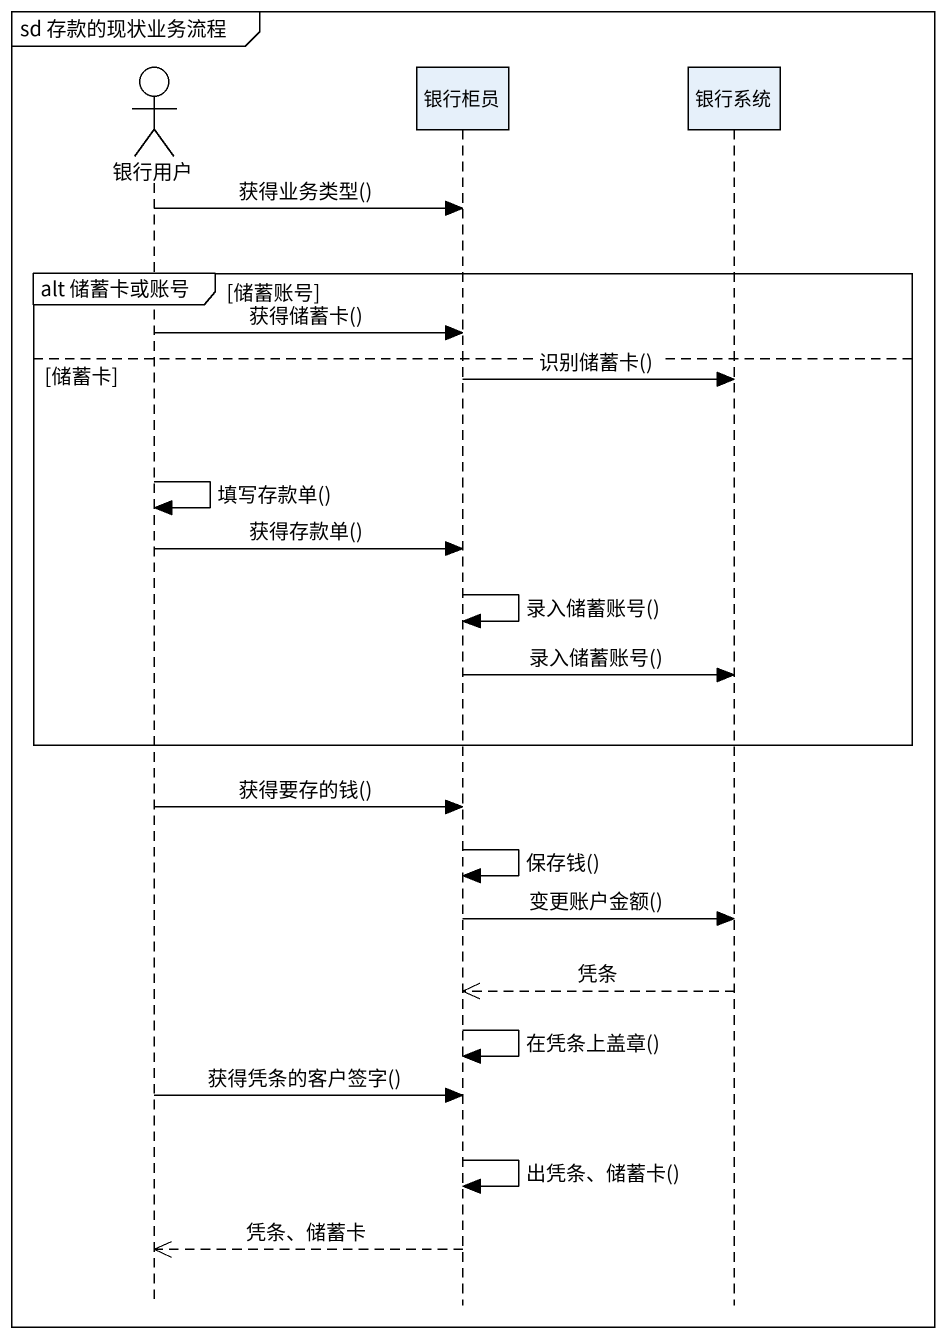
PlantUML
@startuml
mainframe sd 存款的现状业务流程
hide footbox
actor 银行用户
participant 银行柜员
participant 银行系统

银行用户 -> 银行柜员 : 获得业务类型()
group alt 储蓄卡或账号 [储蓄账号]
  银行用户 -> 银行柜员 : 获得储蓄卡()
else 储蓄卡
  银行柜员 -> 银行系统 : 识别储蓄卡()
  银行用户 -> 银行用户 : 填写存款单()
  银行用户 -> 银行柜员 : 获得存款单()
  银行柜员 -> 银行柜员 : 录入储蓄账号()
  银行柜员 -> 银行系统 : 录入储蓄账号()
end
银行用户 -> 银行柜员 : 获得要存的钱()
银行柜员 -> 银行柜员 : 保存钱()
银行柜员 -> 银行系统 : 变更账户金额()
银行系统 -->> 银行柜员 : 凭条
银行柜员 -> 银行柜员 : 在凭条上盖章()
银行用户 -> 银行柜员 : 获得凭条的客户签字()
银行柜员 -> 银行柜员 : 出凭条、储蓄卡()
银行柜员 -->> 银行用户 : 凭条、储蓄卡
@enduml
